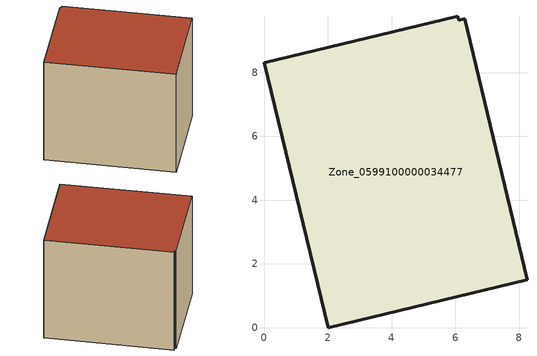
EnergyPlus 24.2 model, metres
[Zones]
Zone_0599100000034477
 floor ground (C_G): 8.25,1.5 2.02,0 0,8.3 6.07,9.76 6.1,9.65 6.3,9.69 z0
 wall outside (C_F): 6.07,9.76 0,8.3 2.02,0 8.25,1.5 6.3,9.69 6.1,9.65 6.07,9.76 z0:7.54
 roof outside (C_R): 2.02,0 8.25,1.5 6.3,9.69 6.1,9.65 6.07,9.76 0,8.3 z7.54
[BUILDING]
Pand.0599100000034477: North Axis=0; Terrain=City; Loads Convergence Tolerance Value=0.04; Temperature Convergence Tolerance Value=0.4; Solar Distribution=FullExterior; Maximum Number of Warmup Days=25; Minimum Number of Warmup Days=1
[Site:Location]
Rotterdam.The.Hague.AP_ZH_NLD Design_Conditions: Latitude=51.96; Longitude=4.45; Time Zone=1; Elevation=-4.5
[SITE:GROUNDTEMPERATURE:BUILDINGSURFACE]
18, 18, 18, 18, 18, 18, 18, 18, 18, 18, 18, 18
[MATERIAL] Thermal Absorptance=0.9; Solar Absorptance=0.7; Visible Absorptance=0.7
Name | Roughness | Thickness | Conductivity | Density | Specific Heat
G.TC.1965-1974 | MediumSmooth | 0.15 | 0.882353 | 540 | 1210
F.TC.1965-1974 | Rough | 0.3 | 0.697674 | 1920 | 840
R.TC.1965-1974 | MediumRough | 0.2 | 0.232558 | 1500 | 1000
[CONSTRUCTION]
C_G: G.TC.1965-1974
C_F: F.TC.1965-1974
C_R: R.TC.1965-1974
[ZONE]
Zone_0599100000034477: Type=1; Multiplier=1; Ceiling Height=Autocalculate; Volume=Autocalculate; Floor Area=autocalculate; Part of Total Floor Area=Yes
[ZONEINFILTRATION:DESIGNFLOWRATE]
Infil_Zone_0599100000034477: Zone or ZoneList or Space or SpaceList=Zone_0599100000034477; Schedule=AlwaysOn; Design Flow Rate Calculation Method=Flow/Area; Flow Rate per Floor Area=0.003; Constant Term Coefficient=1; Temperature Term Coefficient=0; Velocity Term Coefficient=0; Velocity Squared Term Coefficient=0
[HVACTEMPLATE:ZONE:IDEALLOADSAIRSYSTEM]
Zone_0599100000034477: Maximum Heating Supply Air Temperature=50; Minimum Cooling Supply Air Temperature=13; Maximum Heating Supply Air Humidity Ratio=0.0156; Minimum Cooling Supply Air Humidity Ratio=0.0077; Heating Limit=NoLimit; Cooling Limit=NoLimit; Dehumidification Control Type=ConstantSensibleHeatRatio; Cooling Sensible Heat Ratio=0.7; Dehumidification Setpoint=60; Humidification Control Type=None; Humidification Setpoint=30; Outdoor Air Method=None; Outdoor Air Flow Rate per Person=0.00944; Outdoor Air Flow Rate per Zone Floor Area=0; Outdoor Air Flow Rate per Zone=0; Demand Controlled Ventilation Type=None; Outdoor Air Economizer Type=NoEconomizer; Heat Recovery Type=None; Sensible Heat Recovery Effectiveness=0.7; Latent Heat Recovery Effectiveness=0.65
[ZONECONTROL:THERMOSTAT]
ThermostatControl_Zone_0599100000034477: Zone or ZoneList=Zone_0599100000034477; Control Type Schedule=DualSetpointControlType; Control 1=Thermostat_Zone_0599100000034477; Temperature Difference Between Cutout And Setpoint=0
[THERMOSTATSETPOINT:DUALSETPOINT]
Thermostat_Zone_0599100000034477: Heating Setpoint Temperature Schedule=HeatingSetpoint_Zone_0599100000034477; Cooling Setpoint Temperature Schedule=CoolingSetpoint_Zone_0599100000034477
[SCHEDULE:COMPACT]
HeatingSetpoint_Zone_0599100000034477: Through: 12/31, For: AllDays, Until: 24:00, 21
CoolingSetpoint_Zone_0599100000034477: Through: 12/31, For: AllDays, Until: 24:00, 24
DualSetpointControlType: Through: 12/31, For: AllDays, Until: 24:00, 4
AlwaysOn: Through: 12/31, For: AllDays, Until: 24:00, 1
